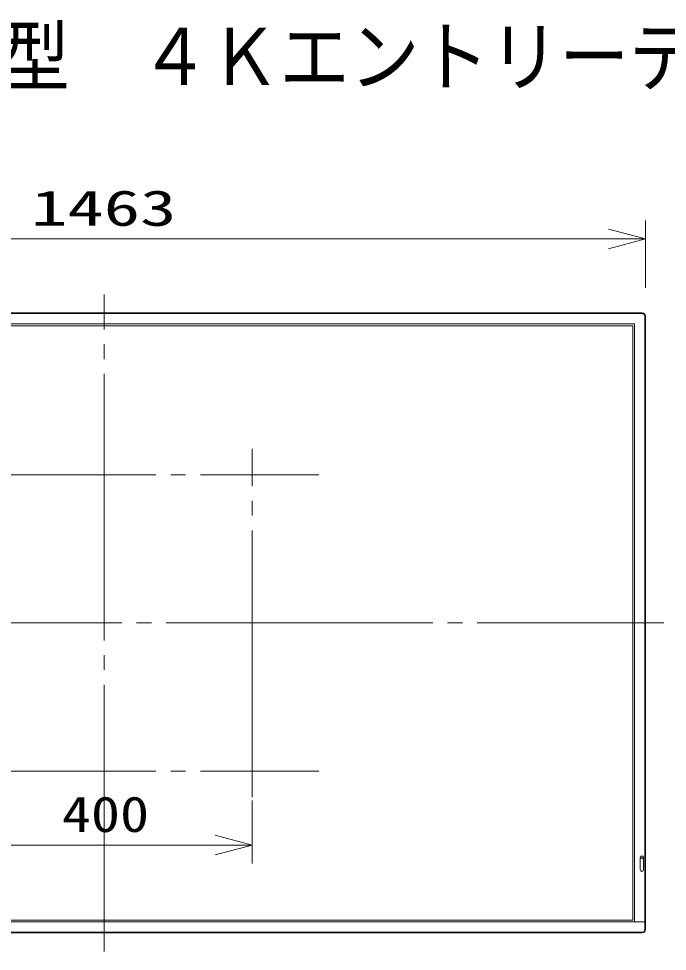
# Model space of a CAD drawing. Units: millimetres on the paper. Extents: x -63 to 64, y -59 to 59.
# Drawn here: x -20.1 to 23.7, y -3.6 to 59.4 of the extents above; entities that cross this region are included whole.
import ezdxf
from ezdxf.enums import TextEntityAlignment as Align

# ---------------------------------------------------------------- set-up
doc = ezdxf.new("R2010")
doc.units = ezdxf.units.MM
doc.linetypes.add('LONG_CHAIN', pattern=[21, 18, -1, 1, -1])
doc.layers.add('0-0_MOJI1', color=7, linetype='Continuous')
for name, color, linetype, lineweight in [('0-3_GAIKEI', 4, 'Continuous', 9), ('0-4_SUNPOU', 7, 'Continuous', 9), ('0-5_0', 7, 'Continuous', 9)]:
    doc.layers.add(name, color=color, linetype=linetype, lineweight=lineweight)
doc.styles.add('ＭＳ ゴシック', font='')
doc.styles.get('ＭＳ ゴシック').set_extended_font_data('MS Gothic')

# ---------------------------------------------------------------- blocks, each defined once
blk = doc.blocks.new('_Open30')
at = {"layer": '0-5_0'}
blk.add_line((0, 0), (-1, 0), dxfattribs=at)
blk.add_lwpolyline([(-1, 0.2679), (0, 0), (-1, -0.2679)], dxfattribs=at)

msp = doc.modelspace()

# ---------------------------------------------------------------- linework, layer by layer
at = {"layer": '0-3_GAIKEI', "color": 134, "linetype": 'LONG_CHAIN'}
for p, q in [((-14.283, -3.595), (-14.283, 40.761)), ((-4.283, 6.828), (-4.283, 30.338)), ((-28.788, 28.583), (0.222, 28.583)), ((-52.09, 18.583), (23.519, 18.583)), ((-28.788, 8.583), (0.222, 8.583))]:
    msp.add_line(p, q, dxfattribs=at)
at = {"layer": '0-3_GAIKEI', "color": 7}
for p, q in [((-50.615, 39.516), (22.049, 39.516)), ((22.274, 39.291), (22.274, -1.605)), ((22.274, -1.605), (22.274, -2.125)), ((22.049, -2.35), (-50.615, -2.35)), ((21.69, -2.35), (21.78, -2.35))]:
    msp.add_line(p, q, dxfattribs=at)
at = {"layer": '0-3_GAIKEI'}
for p, q in [((22.049, 39.476), (-50.615, 39.476)), ((22.049, 39.476), (22.049, 39.516)), ((22.234, -1.605), (22.234, 39.291)), ((22.274, 39.291), (22.234, 39.291)), ((21.417, 38.658), (21.417, -1.492)), ((21.915, 2.748), (21.915, 1.923)), ((21.922, 2.748), (21.925, 2.748)), ((21.922, 2.748), (21.922, 1.923)), ((21.925, 2.748), (21.925, 1.923)), ((22.142, 2.748), (22.139, 2.748)), ((22.142, 1.923), (22.142, 2.748)), ((22.148, 1.923), (22.148, 2.748)), ((21.922, 1.923), (21.925, 1.923)), ((22.234, -1.605), (-50.8, -1.605)), ((21.417, -1.492), (-49.983, -1.492)), ((22.234, -1.605), (21.529, -1.605)), ((22.234, -2.125), (22.234, -1.605)), ((22.274, -1.605), (22.234, -1.605)), ((22.234, -1.605), (22.274, -1.605)), ((-50.615, -2.31), (22.049, -2.31)), ((22.049, -2.35), (22.049, -2.31)), ((22.234, -2.125), (22.274, -2.125))]:
    msp.add_line(p, q, dxfattribs=at)
for points in [[(21.529, -1.605), (21.529, 38.771), (-50.095, 38.771)], [(-49.983, -1.492), (-49.983, 38.658), (21.417, 38.658)], [(22.142, 1.923), (22.139, 1.923), (22.139, 2.748)]]:
    msp.add_lwpolyline(points, dxfattribs=at)
for radius in [0.065, 0.0625]:
    msp.add_circle((22.032, 2.723), radius, dxfattribs=at)
at = {"layer": '0-3_GAIKEI', "color": 7}
for centre, start, end in [((22.049, 39.291), 0, 90), ((22.049, -2.125), 270, 360)]:
    msp.add_arc(centre, 0.225, start, end, dxfattribs=at)
at = {"layer": '0-3_GAIKEI'}
for centre, radius, start, end in [((22.049, 39.291), 0.185, 360, 90), ((22.032, 2.748), 0.117, 0, 180), ((22.032, 2.748), 0.11, 0, 180), ((22.032, 2.748), 0.107, 0, 180), ((22.032, 1.923), 0.117, 180, 0), ((22.032, 1.923), 0.11, 180, 0), ((22.032, 1.923), 0.107, 180, 0), ((22.049, -2.125), 0.185, 270, 0)]:
    msp.add_arc(centre, radius, start, end, dxfattribs=at)
at = {"layer": '0-4_SUNPOU'}
for p, q in [((22.274, 41.222), (22.274, 45.766)), ((-48.34, 44.516), (19.774, 44.516)), ((-4.283, 6.583), (-4.283, 2.333)), ((-21.783, 3.583), (-6.783, 3.583))]:
    msp.add_line(p, q, dxfattribs=at)

# ---------------------------------------------------------------- block references
at = {"layer": '0-4_SUNPOU', "xscale": 2.5, "yscale": 2.5}
for p in [(22.274, 44.516), (-4.283, 3.583)]:
    msp.add_blockref('_Open30', p, dxfattribs=at)

# ---------------------------------------------------------------- texts
at = {"layer": '0-0_MOJI1', "style": 'ＭＳ ゴシック', "width": 0.9}
msp.add_text('６５Ｖ型\u3000４Ｋエントリーディスプレイ', height=3.848, dxfattribs=at).set_placement((-35.507, 53.765), align=Align.BOTTOM_LEFT)
at = {"layer": '0-4_SUNPOU', "style": 'ＭＳ ゴシック'}
for s, width, p in [('1463', 1.5, (-19.223, 44.679)), ('400', 1.2, (-17.14, 3.746))]:
    msp.add_text(s, height=2.405, dxfattribs=dict(at, width=width)).set_placement(p, align=Align.BOTTOM_LEFT)

doc.saveas('drawing.dxf')
